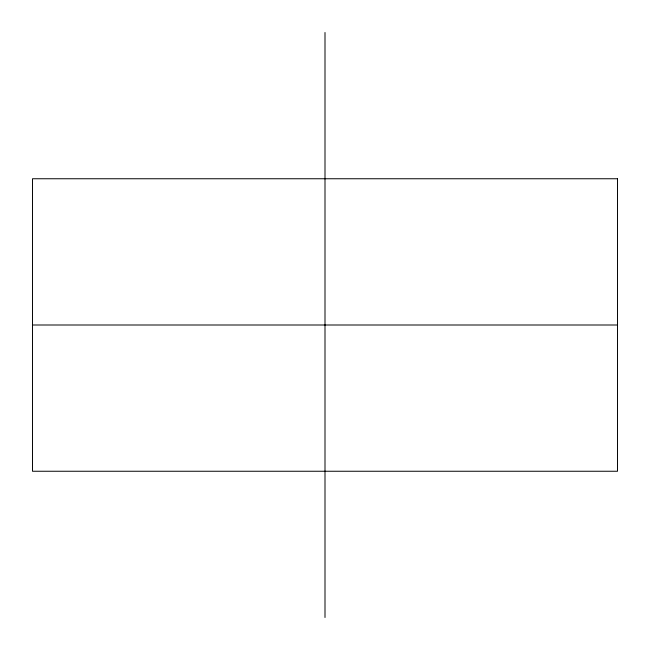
<?xml version="1.0" encoding="UTF-8"?>
<svg xmlns="http://www.w3.org/2000/svg" width="650" height="650" viewBox="0 0 650 650"><rect width="100%" height="100%" fill="white"/><g stroke="black" fill="none" stroke-linecap="round" stroke-linejoin="round"><path stroke-width="0.97" d="M32.5 325L617.5 325M325 32.5L325 617.5M617.5 178.75L32.5 178.75L32.5 471.25L617.5 471.25L617.5 178.75"/></g></svg>
